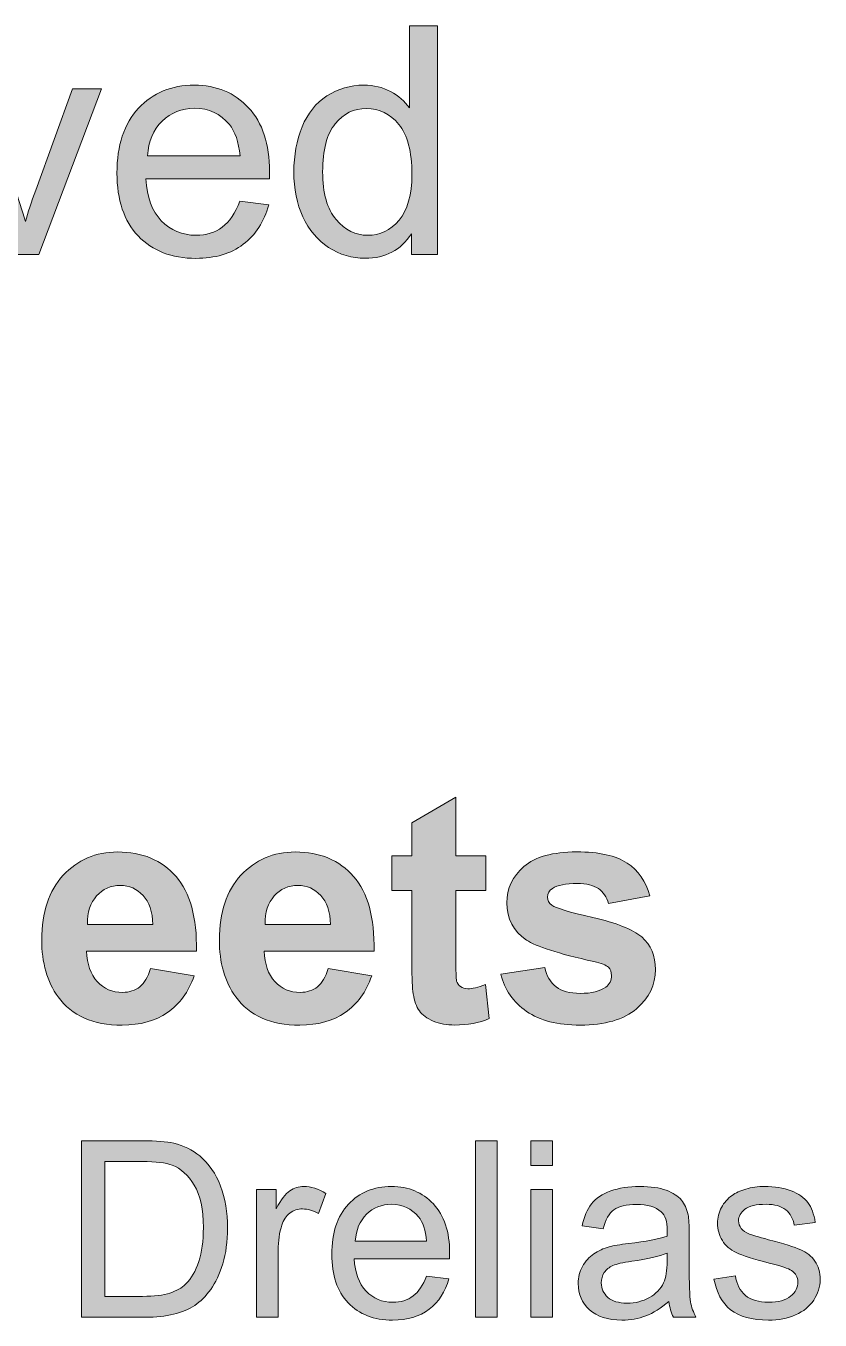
# Model space of a CAD drawing. Header units: inches. Extents: x 1117 to 1992, y -2324 to -585.
# Drawn here: x 1584.81 to 1607.36, y -1353.93 to -1317.18 of the extents above; entities that cross this region are included whole.
import ezdxf

# ---------------------------------------------------------------- set-up
doc = ezdxf.new("R2010")
doc.units = ezdxf.units.IN
doc.header["$MEASUREMENT"] = 0
doc.layers.add('Layer 1', color=7, linetype='Continuous')

# ---------------------------------------------------------------- blocks, each defined once
blk = doc.blocks.new('block 207')
at = {"layer": 'Layer 1', "true_color": 0x010101}
h = blk.add_hatch(color=18, dxfattribs=at)
h.dxf.hatch_style = 2
edge = h.paths.add_edge_path()
edge.add_spline(control_points=[(1595.754, -1323.678), (1595.754, -1323.678), (1595.754, -1323.083), (1595.754, -1323.083), (1595.455, -1323.549), (1595.017, -1323.783), (1594.438, -1323.783), (1594.063, -1323.783), (1593.718, -1323.679), (1593.404, -1323.473), (1593.088, -1323.266), (1592.846, -1322.977), (1592.673, -1322.606), (1592.5, -1322.236), (1592.415, -1321.81), (1592.415, -1321.329), (1592.415, -1320.859), (1592.494, -1320.433), (1592.65, -1320.051), (1592.805, -1319.668), (1593.04, -1319.375), (1593.353, -1319.172), (1593.667, -1318.968), (1594.017, -1318.866), (1594.404, -1318.866), (1594.688, -1318.866), (1594.94, -1318.926), (1595.161, -1319.047), (1595.382, -1319.166), (1595.563, -1319.321), (1595.701, -1319.513), (1595.701, -1319.513), (1595.701, -1317.183), (1595.701, -1317.183), (1595.701, -1317.183), (1596.494, -1317.183), (1596.494, -1317.183), (1596.494, -1317.183), (1596.494, -1323.676), (1596.494, -1323.676), (1596.494, -1323.676), (1595.754, -1323.678), (1595.754, -1323.678), (1595.754, -1323.678), (1595.754, -1323.678), (1595.754, -1323.678)], knot_values=[0, 0, 0, 0, 1, 1, 1, 2, 2, 2, 3, 3, 3, 4, 4, 4, 5, 5, 5, 6, 6, 6, 7, 7, 7, 8, 8, 8, 9, 9, 9, 10, 10, 10, 11, 11, 11, 12, 12, 12, 13, 13, 13, 14, 14, 14, 15, 15, 15, 15], degree=3, periodic=1)
edge = h.paths.add_edge_path()
edge.add_spline(control_points=[(1593.233, -1321.33), (1593.233, -1321.933), (1593.361, -1322.383), (1593.614, -1322.681), (1593.869, -1322.979), (1594.168, -1323.129), (1594.514, -1323.129), (1594.862, -1323.129), (1595.158, -1322.987), (1595.402, -1322.701), (1595.645, -1322.416), (1595.767, -1321.981), (1595.767, -1321.397), (1595.767, -1320.754), (1595.643, -1320.282), (1595.395, -1319.979), (1595.147, -1319.678), (1594.841, -1319.528), (1594.478, -1319.528), (1594.124, -1319.528), (1593.827, -1319.672), (1593.59, -1319.961), (1593.352, -1320.25), (1593.233, -1320.707), (1593.233, -1321.33)], knot_values=[0, 0, 0, 0, 1, 1, 1, 2, 2, 2, 3, 3, 3, 4, 4, 4, 5, 5, 5, 6, 6, 6, 7, 7, 7, 8, 8, 8, 8], degree=3, periodic=1)
h = blk.add_hatch(color=18, dxfattribs=at)
h.dxf.hatch_style = 2
edge = h.paths.add_edge_path()
edge.add_spline(control_points=[(1584.428, -1323.678), (1584.428, -1323.678), (1582.64, -1318.974), (1582.64, -1318.974), (1582.64, -1318.974), (1583.482, -1318.974), (1583.482, -1318.974), (1583.482, -1318.974), (1584.49, -1321.79), (1584.49, -1321.79), (1584.601, -1322.094), (1584.701, -1322.41), (1584.791, -1322.738), (1584.862, -1322.49), (1584.96, -1322.192), (1585.088, -1321.843), (1585.088, -1321.843), (1586.134, -1318.973), (1586.134, -1318.973), (1586.134, -1318.973), (1586.953, -1318.973), (1586.953, -1318.973), (1586.953, -1318.973), (1585.172, -1323.677), (1585.172, -1323.677), (1585.172, -1323.677), (1584.428, -1323.678), (1584.428, -1323.678), (1584.428, -1323.678), (1584.428, -1323.678), (1584.428, -1323.678)], knot_values=[0, 0, 0, 0, 1, 1, 1, 2, 2, 2, 3, 3, 3, 4, 4, 4, 5, 5, 5, 6, 6, 6, 7, 7, 7, 8, 8, 8, 9, 9, 9, 10, 10, 10, 10], degree=3, periodic=1)
h = blk.add_hatch(color=18, dxfattribs=at)
h.dxf.hatch_style = 2
edge = h.paths.add_edge_path()
edge.add_spline(control_points=[(1590.878, -1322.163), (1590.878, -1322.163), (1591.702, -1322.265), (1591.702, -1322.265), (1591.571, -1322.745), (1591.33, -1323.119), (1590.98, -1323.385), (1590.628, -1323.651), (1590.178, -1323.784), (1589.633, -1323.784), (1588.946, -1323.784), (1588.4, -1323.571), (1587.997, -1323.148), (1587.592, -1322.724), (1587.392, -1322.129), (1587.392, -1321.364), (1587.392, -1320.573), (1587.595, -1319.96), (1588.002, -1319.522), (1588.41, -1319.085), (1588.938, -1318.866), (1589.588, -1318.866), (1590.217, -1318.866), (1590.73, -1319.08), (1591.129, -1319.508), (1591.527, -1319.936), (1591.726, -1320.539), (1591.726, -1321.316), (1591.726, -1321.363), (1591.724, -1321.434), (1591.721, -1321.528), (1591.721, -1321.528), (1588.213, -1321.528), (1588.213, -1321.528), (1588.243, -1322.046), (1588.389, -1322.442), (1588.652, -1322.715), (1588.915, -1322.99), (1589.243, -1323.127), (1589.635, -1323.127), (1589.927, -1323.127), (1590.177, -1323.051), (1590.384, -1322.898), (1590.592, -1322.744), (1590.756, -1322.499), (1590.878, -1322.163)], knot_values=[0, 0, 0, 0, 1, 1, 1, 2, 2, 2, 3, 3, 3, 4, 4, 4, 5, 5, 5, 6, 6, 6, 7, 7, 7, 8, 8, 8, 9, 9, 9, 10, 10, 10, 11, 11, 11, 12, 12, 12, 13, 13, 13, 14, 14, 14, 15, 15, 15, 15], degree=3, periodic=1)
edge = h.paths.add_edge_path()
edge.add_spline(control_points=[(1588.26, -1320.874), (1588.26, -1320.874), (1590.887, -1320.874), (1590.887, -1320.874), (1590.85, -1320.478), (1590.749, -1320.181), (1590.585, -1319.984), (1590.331, -1319.677), (1590.003, -1319.523), (1589.598, -1319.523), (1589.232, -1319.523), (1588.924, -1319.646), (1588.674, -1319.891), (1588.425, -1320.136), (1588.286, -1320.463), (1588.26, -1320.874)], knot_values=[0, 0, 0, 0, 1, 1, 1, 2, 2, 2, 3, 3, 3, 4, 4, 4, 5, 5, 5, 5], degree=3, periodic=1)
h = blk.add_hatch(color=18, dxfattribs=at)
h.dxf.hatch_style = 2
edge = h.paths.add_edge_path()
edge.add_spline(control_points=[(1597.864, -1340.744), (1597.864, -1340.744), (1597.864, -1341.736), (1597.864, -1341.736), (1597.864, -1341.736), (1597.014, -1341.736), (1597.014, -1341.736), (1597.014, -1341.736), (1597.014, -1343.632), (1597.014, -1343.632), (1597.014, -1344.016), (1597.022, -1344.24), (1597.038, -1344.303), (1597.054, -1344.366), (1597.09, -1344.419), (1597.148, -1344.459), (1597.206, -1344.5), (1597.275, -1344.522), (1597.358, -1344.522), (1597.474, -1344.522), (1597.641, -1344.482), (1597.859, -1344.403), (1597.859, -1344.403), (1597.966, -1345.366), (1597.966, -1345.366), (1597.677, -1345.492), (1597.349, -1345.552), (1596.983, -1345.552), (1596.758, -1345.552), (1596.556, -1345.516), (1596.376, -1345.439), (1596.195, -1345.364), (1596.063, -1345.268), (1595.98, -1345.148), (1595.896, -1345.028), (1595.837, -1344.866), (1595.805, -1344.663), (1595.778, -1344.518), (1595.765, -1344.227), (1595.765, -1343.787), (1595.765, -1343.787), (1595.765, -1341.736), (1595.765, -1341.736), (1595.765, -1341.736), (1595.194, -1341.736), (1595.194, -1341.736), (1595.194, -1341.736), (1595.194, -1340.744), (1595.194, -1340.744), (1595.194, -1340.744), (1595.765, -1340.744), (1595.765, -1340.744), (1595.765, -1340.744), (1595.765, -1339.81), (1595.765, -1339.81), (1595.765, -1339.81), (1597.014, -1339.083), (1597.014, -1339.083), (1597.014, -1339.083), (1597.014, -1340.744), (1597.014, -1340.744), (1597.014, -1340.744), (1597.864, -1340.744), (1597.864, -1340.744), (1597.864, -1340.744), (1597.864, -1340.744), (1597.864, -1340.744)], knot_values=[0, 0, 0, 0, 1, 1, 1, 2, 2, 2, 3, 3, 3, 4, 4, 4, 5, 5, 5, 6, 6, 6, 7, 7, 7, 8, 8, 8, 9, 9, 9, 10, 10, 10, 11, 11, 11, 12, 12, 12, 13, 13, 13, 14, 14, 14, 15, 15, 15, 16, 16, 16, 17, 17, 17, 18, 18, 18, 19, 19, 19, 20, 20, 20, 21, 21, 21, 22, 22, 22, 22], degree=3, periodic=1)
h = blk.add_hatch(color=18, dxfattribs=at)
h.dxf.hatch_style = 2
edge = h.paths.add_edge_path()
edge.add_spline(control_points=[(1588.342, -1343.95), (1588.342, -1343.95), (1589.583, -1344.159), (1589.583, -1344.159), (1589.423, -1344.613), (1589.172, -1344.96), (1588.827, -1345.197), (1588.482, -1345.435), (1588.053, -1345.554), (1587.536, -1345.554), (1586.719, -1345.554), (1586.112, -1345.287), (1585.72, -1344.753), (1585.41, -1344.324), (1585.256, -1343.784), (1585.256, -1343.131), (1585.256, -1342.352), (1585.459, -1341.742), (1585.866, -1341.301), (1586.274, -1340.859), (1586.788, -1340.638), (1587.412, -1340.638), (1588.111, -1340.638), (1588.664, -1340.869), (1589.069, -1341.332), (1589.473, -1341.794), (1589.666, -1342.5), (1589.65, -1343.455), (1589.65, -1343.455), (1586.531, -1343.455), (1586.531, -1343.455), (1586.54, -1343.825), (1586.641, -1344.112), (1586.832, -1344.317), (1587.025, -1344.522), (1587.264, -1344.625), (1587.55, -1344.625), (1587.745, -1344.625), (1587.909, -1344.572), (1588.042, -1344.466), (1588.174, -1344.358), (1588.274, -1344.187), (1588.342, -1343.95)], knot_values=[0, 0, 0, 0, 1, 1, 1, 2, 2, 2, 3, 3, 3, 4, 4, 4, 5, 5, 5, 6, 6, 6, 7, 7, 7, 8, 8, 8, 9, 9, 9, 10, 10, 10, 11, 11, 11, 12, 12, 12, 13, 13, 13, 14, 14, 14, 14], degree=3, periodic=1)
edge = h.paths.add_edge_path()
edge.add_spline(control_points=[(1588.412, -1342.693), (1588.405, -1342.333), (1588.311, -1342.058), (1588.133, -1341.871), (1587.956, -1341.685), (1587.741, -1341.59), (1587.487, -1341.59), (1587.215, -1341.59), (1586.991, -1341.689), (1586.814, -1341.887), (1586.637, -1342.085), (1586.549, -1342.353), (1586.553, -1342.693), (1586.553, -1342.693), (1588.412, -1342.693), (1588.412, -1342.693), (1588.412, -1342.693), (1588.412, -1342.693), (1588.412, -1342.693)], knot_values=[0, 0, 0, 0, 1, 1, 1, 2, 2, 2, 3, 3, 3, 4, 4, 4, 5, 5, 5, 6, 6, 6, 6], degree=3, periodic=1)
h = blk.add_hatch(color=18, dxfattribs=at)
h.dxf.hatch_style = 2
edge = h.paths.add_edge_path()
edge.add_spline(control_points=[(1593.386, -1343.95), (1593.386, -1343.95), (1594.627, -1344.159), (1594.627, -1344.159), (1594.468, -1344.613), (1594.216, -1344.96), (1593.871, -1345.197), (1593.527, -1345.435), (1593.098, -1345.554), (1592.581, -1345.554), (1591.763, -1345.554), (1591.158, -1345.287), (1590.765, -1344.753), (1590.455, -1344.324), (1590.3, -1343.784), (1590.3, -1343.131), (1590.3, -1342.352), (1590.504, -1341.742), (1590.911, -1341.301), (1591.319, -1340.859), (1591.834, -1340.638), (1592.457, -1340.638), (1593.157, -1340.638), (1593.709, -1340.869), (1594.113, -1341.332), (1594.518, -1341.794), (1594.711, -1342.5), (1594.694, -1343.455), (1594.694, -1343.455), (1591.576, -1343.455), (1591.576, -1343.455), (1591.585, -1343.825), (1591.686, -1344.112), (1591.877, -1344.317), (1592.07, -1344.522), (1592.309, -1344.625), (1592.594, -1344.625), (1592.79, -1344.625), (1592.954, -1344.572), (1593.087, -1344.466), (1593.219, -1344.359), (1593.319, -1344.187), (1593.386, -1343.95)], knot_values=[0, 0, 0, 0, 1, 1, 1, 2, 2, 2, 3, 3, 3, 4, 4, 4, 5, 5, 5, 6, 6, 6, 7, 7, 7, 8, 8, 8, 9, 9, 9, 10, 10, 10, 11, 11, 11, 12, 12, 12, 13, 13, 13, 14, 14, 14, 14], degree=3, periodic=1)
edge = h.paths.add_edge_path()
edge.add_spline(control_points=[(1593.457, -1342.693), (1593.449, -1342.333), (1593.355, -1342.058), (1593.178, -1341.871), (1593.001, -1341.685), (1592.785, -1341.59), (1592.532, -1341.59), (1592.26, -1341.59), (1592.036, -1341.689), (1591.858, -1341.887), (1591.681, -1342.085), (1591.594, -1342.353), (1591.598, -1342.693), (1591.598, -1342.693), (1593.457, -1342.693), (1593.457, -1342.693), (1593.457, -1342.693), (1593.457, -1342.693), (1593.457, -1342.693)], knot_values=[0, 0, 0, 0, 1, 1, 1, 2, 2, 2, 3, 3, 3, 4, 4, 4, 5, 5, 5, 6, 6, 6, 6], degree=3, periodic=1)
h = blk.add_hatch(color=18, dxfattribs=at)
h.dxf.hatch_style = 2
edge = h.paths.add_edge_path()
edge.add_spline(control_points=[(1598.289, -1344.105), (1598.289, -1344.105), (1599.539, -1343.915), (1599.539, -1343.915), (1599.592, -1344.158), (1599.699, -1344.341), (1599.862, -1344.466), (1600.024, -1344.591), (1600.251, -1344.654), (1600.544, -1344.654), (1600.866, -1344.654), (1601.109, -1344.596), (1601.271, -1344.477), (1601.382, -1344.395), (1601.435, -1344.283), (1601.435, -1344.145), (1601.435, -1344.051), (1601.406, -1343.973), (1601.347, -1343.911), (1601.285, -1343.852), (1601.147, -1343.797), (1600.93, -1343.747), (1599.925, -1343.525), (1599.29, -1343.323), (1599.022, -1343.14), (1598.648, -1342.885), (1598.464, -1342.532), (1598.464, -1342.081), (1598.464, -1341.674), (1598.624, -1341.331), (1598.946, -1341.054), (1599.267, -1340.776), (1599.766, -1340.636), (1600.442, -1340.636), (1601.085, -1340.636), (1601.565, -1340.742), (1601.877, -1340.952), (1602.19, -1341.162), (1602.406, -1341.472), (1602.523, -1341.882), (1602.523, -1341.882), (1601.35, -1342.099), (1601.35, -1342.099), (1601.3, -1341.915), (1601.205, -1341.776), (1601.064, -1341.679), (1600.924, -1341.582), (1600.723, -1341.532), (1600.464, -1341.532), (1600.135, -1341.532), (1599.901, -1341.578), (1599.76, -1341.671), (1599.665, -1341.736), (1599.618, -1341.82), (1599.618, -1341.923), (1599.618, -1342.012), (1599.659, -1342.087), (1599.743, -1342.149), (1599.854, -1342.232), (1600.243, -1342.348), (1600.906, -1342.499), (1601.569, -1342.65), (1602.031, -1342.834), (1602.295, -1343.052), (1602.554, -1343.274), (1602.685, -1343.583), (1602.685, -1343.978), (1602.685, -1344.409), (1602.504, -1344.779), (1602.144, -1345.088), (1601.785, -1345.399), (1601.251, -1345.554), (1600.546, -1345.554), (1599.906, -1345.554), (1599.398, -1345.424), (1599.025, -1345.164), (1598.649, -1344.904), (1598.405, -1344.552), (1598.289, -1344.105)], knot_values=[0, 0, 0, 0, 1, 1, 1, 2, 2, 2, 3, 3, 3, 4, 4, 4, 5, 5, 5, 6, 6, 6, 7, 7, 7, 8, 8, 8, 9, 9, 9, 10, 10, 10, 11, 11, 11, 12, 12, 12, 13, 13, 13, 14, 14, 14, 15, 15, 15, 16, 16, 16, 17, 17, 17, 18, 18, 18, 19, 19, 19, 20, 20, 20, 21, 21, 21, 22, 22, 22, 23, 23, 23, 24, 24, 24, 25, 25, 25, 26, 26, 26, 26], degree=3, periodic=1)
h = blk.add_hatch(color=18, dxfattribs=at)
h.dxf.hatch_style = 2
edge = h.paths.add_edge_path()
edge.add_spline(control_points=[(1586.387, -1353.847), (1586.387, -1353.847), (1586.387, -1348.837), (1586.387, -1348.837), (1586.387, -1348.837), (1588.114, -1348.837), (1588.114, -1348.837), (1588.503, -1348.837), (1588.8, -1348.861), (1589.006, -1348.908), (1589.292, -1348.975), (1589.538, -1349.094), (1589.741, -1349.269), (1590.005, -1349.492), (1590.203, -1349.776), (1590.334, -1350.125), (1590.465, -1350.471), (1590.531, -1350.868), (1590.531, -1351.316), (1590.531, -1351.697), (1590.487, -1352.034), (1590.398, -1352.328), (1590.309, -1352.622), (1590.195, -1352.865), (1590.056, -1353.057), (1589.916, -1353.249), (1589.764, -1353.401), (1589.599, -1353.511), (1589.434, -1353.622), (1589.235, -1353.705), (1589.001, -1353.762), (1588.768, -1353.819), (1588.5, -1353.847), (1588.197, -1353.847), (1588.197, -1353.847), (1586.387, -1353.847), (1586.387, -1353.847), (1586.387, -1353.847), (1586.387, -1353.847), (1586.387, -1353.847)], knot_values=[0, 0, 0, 0, 1, 1, 1, 2, 2, 2, 3, 3, 3, 4, 4, 4, 5, 5, 5, 6, 6, 6, 7, 7, 7, 8, 8, 8, 9, 9, 9, 10, 10, 10, 11, 11, 11, 12, 12, 12, 13, 13, 13, 13], degree=3, periodic=1)
edge = h.paths.add_edge_path()
edge.add_spline(control_points=[(1587.051, -1353.256), (1587.051, -1353.256), (1588.12, -1353.256), (1588.12, -1353.256), (1588.451, -1353.256), (1588.71, -1353.225), (1588.897, -1353.164), (1589.085, -1353.101), (1589.235, -1353.016), (1589.347, -1352.904), (1589.503, -1352.747), (1589.626, -1352.535), (1589.714, -1352.27), (1589.802, -1352.005), (1589.845, -1351.683), (1589.845, -1351.304), (1589.845, -1350.782), (1589.759, -1350.378), (1589.588, -1350.096), (1589.416, -1349.815), (1589.207, -1349.626), (1588.961, -1349.531), (1588.784, -1349.463), (1588.498, -1349.428), (1588.103, -1349.428), (1588.103, -1349.428), (1587.051, -1349.428), (1587.051, -1349.428), (1587.051, -1349.428), (1587.051, -1353.256), (1587.051, -1353.256), (1587.051, -1353.256), (1587.051, -1353.256), (1587.051, -1353.256)], knot_values=[0, 0, 0, 0, 1, 1, 1, 2, 2, 2, 3, 3, 3, 4, 4, 4, 5, 5, 5, 6, 6, 6, 7, 7, 7, 8, 8, 8, 9, 9, 9, 10, 10, 10, 11, 11, 11, 11], degree=3, periodic=1)
h = blk.add_hatch(color=18, dxfattribs=at)
h.dxf.hatch_style = 2
h.paths.add_polyline_path([(1597.574, -1353.847), (1597.574, -1348.837), (1598.189, -1348.837), (1598.189, -1353.847)])
h = blk.add_hatch(color=18, dxfattribs=at)
h.dxf.hatch_style = 2
h.paths.add_polyline_path([(1599.146, -1349.544), (1599.146, -1348.836), (1599.762, -1348.836), (1599.762, -1349.544)])
h.paths.add_polyline_path([(1599.146, -1353.847), (1599.146, -1350.217), (1599.762, -1350.217), (1599.762, -1353.847)])
h = blk.add_hatch(color=18, dxfattribs=at)
h.dxf.hatch_style = 2
edge = h.paths.add_edge_path()
edge.add_spline(control_points=[(1591.357, -1353.847), (1591.357, -1353.847), (1591.357, -1350.217), (1591.357, -1350.217), (1591.357, -1350.217), (1591.91, -1350.217), (1591.91, -1350.217), (1591.91, -1350.217), (1591.91, -1350.769), (1591.91, -1350.769), (1592.052, -1350.511), (1592.182, -1350.342), (1592.302, -1350.26), (1592.421, -1350.178), (1592.553, -1350.137), (1592.695, -1350.137), (1592.903, -1350.137), (1593.114, -1350.203), (1593.328, -1350.335), (1593.328, -1350.335), (1593.116, -1350.905), (1593.116, -1350.905), (1592.965, -1350.817), (1592.814, -1350.773), (1592.665, -1350.773), (1592.53, -1350.773), (1592.409, -1350.813), (1592.303, -1350.894), (1592.195, -1350.975), (1592.119, -1351.087), (1592.075, -1351.23), (1592.007, -1351.449), (1591.972, -1351.688), (1591.972, -1351.948), (1591.972, -1351.948), (1591.972, -1353.848), (1591.972, -1353.848), (1591.972, -1353.848), (1591.357, -1353.847), (1591.357, -1353.847), (1591.357, -1353.847), (1591.357, -1353.847), (1591.357, -1353.847)], knot_values=[0, 0, 0, 0, 1, 1, 1, 2, 2, 2, 3, 3, 3, 4, 4, 4, 5, 5, 5, 6, 6, 6, 7, 7, 7, 8, 8, 8, 9, 9, 9, 10, 10, 10, 11, 11, 11, 12, 12, 12, 13, 13, 13, 14, 14, 14, 14], degree=3, periodic=1)
h = blk.add_hatch(color=18, dxfattribs=at)
h.dxf.hatch_style = 2
edge = h.paths.add_edge_path()
edge.add_spline(control_points=[(1596.18, -1352.679), (1596.18, -1352.679), (1596.816, -1352.758), (1596.816, -1352.758), (1596.716, -1353.129), (1596.53, -1353.417), (1596.259, -1353.622), (1595.987, -1353.827), (1595.641, -1353.93), (1595.22, -1353.93), (1594.689, -1353.93), (1594.27, -1353.766), (1593.957, -1353.438), (1593.647, -1353.111), (1593.492, -1352.652), (1593.492, -1352.064), (1593.492, -1351.453), (1593.648, -1350.979), (1593.964, -1350.642), (1594.278, -1350.305), (1594.686, -1350.136), (1595.187, -1350.136), (1595.672, -1350.136), (1596.069, -1350.301), (1596.377, -1350.63), (1596.685, -1350.961), (1596.839, -1351.426), (1596.839, -1352.024), (1596.839, -1352.061), (1596.838, -1352.116), (1596.835, -1352.189), (1596.835, -1352.189), (1594.128, -1352.189), (1594.128, -1352.189), (1594.15, -1352.588), (1594.264, -1352.893), (1594.466, -1353.106), (1594.669, -1353.318), (1594.922, -1353.422), (1595.225, -1353.422), (1595.451, -1353.422), (1595.643, -1353.363), (1595.803, -1353.245), (1595.96, -1353.127), (1596.086, -1352.938), (1596.18, -1352.679)], knot_values=[0, 0, 0, 0, 1, 1, 1, 2, 2, 2, 3, 3, 3, 4, 4, 4, 5, 5, 5, 6, 6, 6, 7, 7, 7, 8, 8, 8, 9, 9, 9, 10, 10, 10, 11, 11, 11, 12, 12, 12, 13, 13, 13, 14, 14, 14, 15, 15, 15, 15], degree=3, periodic=1)
edge = h.paths.add_edge_path()
edge.add_spline(control_points=[(1594.159, -1351.684), (1594.159, -1351.684), (1596.186, -1351.684), (1596.186, -1351.684), (1596.159, -1351.378), (1596.082, -1351.15), (1595.954, -1350.997), (1595.758, -1350.76), (1595.506, -1350.641), (1595.192, -1350.641), (1594.909, -1350.641), (1594.672, -1350.736), (1594.479, -1350.925), (1594.287, -1351.114), (1594.18, -1351.367), (1594.159, -1351.684)], knot_values=[0, 0, 0, 0, 1, 1, 1, 2, 2, 2, 3, 3, 3, 4, 4, 4, 5, 5, 5, 5], degree=3, periodic=1)
h = blk.add_hatch(color=18, dxfattribs=at)
h.dxf.hatch_style = 2
edge = h.paths.add_edge_path()
edge.add_spline(control_points=[(1603.067, -1353.4), (1602.839, -1353.594), (1602.62, -1353.73), (1602.409, -1353.81), (1602.198, -1353.89), (1601.974, -1353.93), (1601.73, -1353.93), (1601.331, -1353.93), (1601.025, -1353.832), (1600.812, -1353.637), (1600.598, -1353.443), (1600.49, -1353.194), (1600.49, -1352.891), (1600.49, -1352.713), (1600.53, -1352.551), (1600.612, -1352.404), (1600.693, -1352.257), (1600.799, -1352.139), (1600.93, -1352.05), (1601.06, -1351.961), (1601.207, -1351.894), (1601.372, -1351.848), (1601.493, -1351.816), (1601.674, -1351.785), (1601.919, -1351.756), (1602.416, -1351.697), (1602.782, -1351.626), (1603.016, -1351.543), (1603.019, -1351.46), (1603.019, -1351.405), (1603.019, -1351.383), (1603.019, -1351.132), (1602.962, -1350.955), (1602.845, -1350.853), (1602.689, -1350.713), (1602.455, -1350.644), (1602.145, -1350.644), (1601.856, -1350.644), (1601.642, -1350.695), (1601.505, -1350.797), (1601.367, -1350.898), (1601.265, -1351.078), (1601.2, -1351.334), (1601.2, -1351.334), (1600.598, -1351.253), (1600.598, -1351.253), (1600.653, -1350.996), (1600.742, -1350.788), (1600.868, -1350.628), (1600.993, -1350.47), (1601.174, -1350.348), (1601.412, -1350.263), (1601.65, -1350.179), (1601.923, -1350.136), (1602.236, -1350.136), (1602.546, -1350.136), (1602.798, -1350.172), (1602.992, -1350.245), (1603.186, -1350.318), (1603.327, -1350.41), (1603.419, -1350.52), (1603.511, -1350.631), (1603.573, -1350.77), (1603.611, -1350.94), (1603.632, -1351.044), (1603.641, -1351.233), (1603.641, -1351.506), (1603.641, -1351.506), (1603.641, -1352.327), (1603.641, -1352.327), (1603.641, -1352.899), (1603.654, -1353.26), (1603.68, -1353.411), (1603.706, -1353.564), (1603.759, -1353.709), (1603.835, -1353.846), (1603.835, -1353.846), (1603.193, -1353.846), (1603.193, -1353.846), (1603.126, -1353.72), (1603.085, -1353.571), (1603.067, -1353.4)], knot_values=[0, 0, 0, 0, 1, 1, 1, 2, 2, 2, 3, 3, 3, 4, 4, 4, 5, 5, 5, 6, 6, 6, 7, 7, 7, 8, 8, 8, 9, 9, 9, 10, 10, 10, 11, 11, 11, 12, 12, 12, 13, 13, 13, 14, 14, 14, 15, 15, 15, 16, 16, 16, 17, 17, 17, 18, 18, 18, 19, 19, 19, 20, 20, 20, 21, 21, 21, 22, 22, 22, 23, 23, 23, 24, 24, 24, 25, 25, 25, 26, 26, 26, 27, 27, 27, 27], degree=3, periodic=1)
edge = h.paths.add_edge_path()
edge.add_spline(control_points=[(1603.017, -1352.025), (1602.792, -1352.117), (1602.458, -1352.195), (1602.011, -1352.258), (1601.757, -1352.295), (1601.578, -1352.336), (1601.474, -1352.381), (1601.37, -1352.427), (1601.289, -1352.493), (1601.231, -1352.581), (1601.174, -1352.669), (1601.146, -1352.766), (1601.146, -1352.873), (1601.146, -1353.037), (1601.209, -1353.174), (1601.332, -1353.284), (1601.457, -1353.393), (1601.637, -1353.448), (1601.878, -1353.448), (1602.115, -1353.448), (1602.326, -1353.396), (1602.51, -1353.292), (1602.694, -1353.189), (1602.829, -1353.048), (1602.916, -1352.867), (1602.982, -1352.728), (1603.015, -1352.522), (1603.015, -1352.253), (1603.015, -1352.253), (1603.017, -1352.025), (1603.017, -1352.025), (1603.017, -1352.025), (1603.017, -1352.025), (1603.017, -1352.025)], knot_values=[0, 0, 0, 0, 1, 1, 1, 2, 2, 2, 3, 3, 3, 4, 4, 4, 5, 5, 5, 6, 6, 6, 7, 7, 7, 8, 8, 8, 9, 9, 9, 10, 10, 10, 11, 11, 11, 11], degree=3, periodic=1)
h = blk.add_hatch(color=18, dxfattribs=at)
h.dxf.hatch_style = 2
edge = h.paths.add_edge_path()
edge.add_spline(control_points=[(1604.345, -1352.764), (1604.345, -1352.764), (1604.954, -1352.668), (1604.954, -1352.668), (1604.989, -1352.912), (1605.083, -1353.099), (1605.24, -1353.229), (1605.398, -1353.359), (1605.615, -1353.424), (1605.894, -1353.424), (1606.178, -1353.424), (1606.387, -1353.367), (1606.522, -1353.252), (1606.66, -1353.138), (1606.728, -1353.003), (1606.728, -1352.847), (1606.728, -1352.708), (1606.667, -1352.599), (1606.547, -1352.519), (1606.462, -1352.464), (1606.252, -1352.394), (1605.917, -1352.31), (1605.466, -1352.197), (1605.154, -1352.097), (1604.98, -1352.014), (1604.805, -1351.932), (1604.673, -1351.815), (1604.583, -1351.669), (1604.493, -1351.521), (1604.448, -1351.359), (1604.448, -1351.181), (1604.448, -1351.02), (1604.485, -1350.87), (1604.559, -1350.732), (1604.633, -1350.594), (1604.734, -1350.48), (1604.86, -1350.388), (1604.956, -1350.318), (1605.087, -1350.258), (1605.251, -1350.209), (1605.417, -1350.159), (1605.594, -1350.136), (1605.783, -1350.136), (1606.068, -1350.136), (1606.318, -1350.175), (1606.533, -1350.258), (1606.747, -1350.34), (1606.908, -1350.452), (1607.011, -1350.592), (1607.114, -1350.731), (1607.183, -1350.92), (1607.223, -1351.154), (1607.223, -1351.154), (1606.622, -1351.235), (1606.622, -1351.235), (1606.594, -1351.049), (1606.516, -1350.903), (1606.384, -1350.798), (1606.253, -1350.693), (1606.068, -1350.641), (1605.829, -1350.641), (1605.546, -1350.641), (1605.345, -1350.688), (1605.224, -1350.781), (1605.103, -1350.876), (1605.042, -1350.984), (1605.042, -1351.11), (1605.042, -1351.19), (1605.067, -1351.262), (1605.118, -1351.324), (1605.168, -1351.391), (1605.246, -1351.447), (1605.354, -1351.49), (1605.415, -1351.512), (1605.596, -1351.565), (1605.897, -1351.646), (1606.332, -1351.762), (1606.636, -1351.858), (1606.808, -1351.932), (1606.98, -1352.006), (1607.115, -1352.114), (1607.213, -1352.255), (1607.31, -1352.396), (1607.36, -1352.572), (1607.36, -1352.781), (1607.36, -1352.986), (1607.3, -1353.18), (1607.179, -1353.361), (1607.06, -1353.542), (1606.887, -1353.683), (1606.662, -1353.781), (1606.434, -1353.88), (1606.181, -1353.93), (1605.896, -1353.93), (1605.423, -1353.93), (1605.064, -1353.832), (1604.816, -1353.636), (1604.572, -1353.439), (1604.414, -1353.15), (1604.345, -1352.764)], knot_values=[0, 0, 0, 0, 1, 1, 1, 2, 2, 2, 3, 3, 3, 4, 4, 4, 5, 5, 5, 6, 6, 6, 7, 7, 7, 8, 8, 8, 9, 9, 9, 10, 10, 10, 11, 11, 11, 12, 12, 12, 13, 13, 13, 14, 14, 14, 15, 15, 15, 16, 16, 16, 17, 17, 17, 18, 18, 18, 19, 19, 19, 20, 20, 20, 21, 21, 21, 22, 22, 22, 23, 23, 23, 24, 24, 24, 25, 25, 25, 26, 26, 26, 27, 27, 27, 28, 28, 28, 29, 29, 29, 30, 30, 30, 31, 31, 31, 32, 32, 32, 33, 33, 33, 33], degree=3, periodic=1)
at = {"layer": 'Layer 1', "lineweight": 0}
for points in [[(1597.574, -1353.847), (1597.574, -1348.837), (1598.189, -1348.837), (1598.189, -1353.847), (1597.574, -1353.847)], [(1599.146, -1349.544), (1599.146, -1348.836), (1599.762, -1348.836), (1599.762, -1349.544), (1599.146, -1349.544)], [(1599.146, -1353.847), (1599.146, -1350.217), (1599.762, -1350.217), (1599.762, -1353.847), (1599.146, -1353.847)]]:
    blk.add_lwpolyline(points, dxfattribs=at)
for points, knots in [([(1595.754, -1323.678), (1595.754, -1323.678), (1595.754, -1323.083), (1595.754, -1323.083), (1595.455, -1323.549), (1595.017, -1323.783), (1594.438, -1323.783), (1594.063, -1323.783), (1593.718, -1323.679), (1593.404, -1323.473), (1593.088, -1323.266), (1592.846, -1322.977), (1592.673, -1322.606), (1592.5, -1322.236), (1592.415, -1321.81), (1592.415, -1321.329), (1592.415, -1320.859), (1592.494, -1320.433), (1592.65, -1320.051), (1592.805, -1319.668), (1593.04, -1319.375), (1593.353, -1319.172), (1593.667, -1318.968), (1594.017, -1318.866), (1594.404, -1318.866), (1594.688, -1318.866), (1594.94, -1318.926), (1595.161, -1319.047), (1595.382, -1319.166), (1595.563, -1319.321), (1595.701, -1319.513), (1595.701, -1319.513), (1595.701, -1317.183), (1595.701, -1317.183), (1595.701, -1317.183), (1596.494, -1317.183), (1596.494, -1317.183), (1596.494, -1317.183), (1596.494, -1323.676), (1596.494, -1323.676), (1596.494, -1323.676), (1595.754, -1323.678), (1595.754, -1323.678), (1595.754, -1323.678), (1595.754, -1323.678), (1595.754, -1323.678)], [0, 0, 0, 0, 1, 1, 1, 2, 2, 2, 3, 3, 3, 4, 4, 4, 5, 5, 5, 6, 6, 6, 7, 7, 7, 8, 8, 8, 9, 9, 9, 10, 10, 10, 11, 11, 11, 12, 12, 12, 13, 13, 13, 14, 14, 14, 15, 15, 15, 15]), ([(1584.428, -1323.678), (1584.428, -1323.678), (1582.64, -1318.974), (1582.64, -1318.974), (1582.64, -1318.974), (1583.482, -1318.974), (1583.482, -1318.974), (1583.482, -1318.974), (1584.49, -1321.79), (1584.49, -1321.79), (1584.601, -1322.094), (1584.701, -1322.41), (1584.791, -1322.738), (1584.862, -1322.49), (1584.96, -1322.192), (1585.088, -1321.843), (1585.088, -1321.843), (1586.134, -1318.973), (1586.134, -1318.973), (1586.134, -1318.973), (1586.953, -1318.973), (1586.953, -1318.973), (1586.953, -1318.973), (1585.172, -1323.677), (1585.172, -1323.677), (1585.172, -1323.677), (1584.428, -1323.678), (1584.428, -1323.678), (1584.428, -1323.678), (1584.428, -1323.678), (1584.428, -1323.678)], [0, 0, 0, 0, 1, 1, 1, 2, 2, 2, 3, 3, 3, 4, 4, 4, 5, 5, 5, 6, 6, 6, 7, 7, 7, 8, 8, 8, 9, 9, 9, 10, 10, 10, 10]), ([(1590.878, -1322.163), (1590.878, -1322.163), (1591.702, -1322.265), (1591.702, -1322.265), (1591.571, -1322.745), (1591.33, -1323.119), (1590.98, -1323.385), (1590.628, -1323.651), (1590.178, -1323.784), (1589.633, -1323.784), (1588.946, -1323.784), (1588.4, -1323.571), (1587.997, -1323.148), (1587.592, -1322.724), (1587.392, -1322.129), (1587.392, -1321.364), (1587.392, -1320.573), (1587.595, -1319.96), (1588.002, -1319.522), (1588.41, -1319.085), (1588.938, -1318.866), (1589.588, -1318.866), (1590.217, -1318.866), (1590.73, -1319.08), (1591.129, -1319.508), (1591.527, -1319.936), (1591.726, -1320.539), (1591.726, -1321.316), (1591.726, -1321.363), (1591.724, -1321.434), (1591.721, -1321.528), (1591.721, -1321.528), (1588.213, -1321.528), (1588.213, -1321.528), (1588.243, -1322.046), (1588.389, -1322.442), (1588.652, -1322.715), (1588.915, -1322.99), (1589.243, -1323.127), (1589.635, -1323.127), (1589.927, -1323.127), (1590.177, -1323.051), (1590.384, -1322.898), (1590.592, -1322.744), (1590.756, -1322.499), (1590.878, -1322.163)], [0, 0, 0, 0, 1, 1, 1, 2, 2, 2, 3, 3, 3, 4, 4, 4, 5, 5, 5, 6, 6, 6, 7, 7, 7, 8, 8, 8, 9, 9, 9, 10, 10, 10, 11, 11, 11, 12, 12, 12, 13, 13, 13, 14, 14, 14, 15, 15, 15, 15]), ([(1588.26, -1320.874), (1588.26, -1320.874), (1590.887, -1320.874), (1590.887, -1320.874), (1590.85, -1320.478), (1590.749, -1320.181), (1590.585, -1319.984), (1590.331, -1319.677), (1590.003, -1319.523), (1589.598, -1319.523), (1589.232, -1319.523), (1588.924, -1319.646), (1588.674, -1319.891), (1588.425, -1320.136), (1588.286, -1320.463), (1588.26, -1320.874)], [0, 0, 0, 0, 1, 1, 1, 2, 2, 2, 3, 3, 3, 4, 4, 4, 5, 5, 5, 5]), ([(1593.233, -1321.33), (1593.233, -1321.933), (1593.361, -1322.383), (1593.614, -1322.681), (1593.869, -1322.979), (1594.168, -1323.129), (1594.514, -1323.129), (1594.862, -1323.129), (1595.158, -1322.987), (1595.402, -1322.701), (1595.645, -1322.416), (1595.767, -1321.981), (1595.767, -1321.397), (1595.767, -1320.754), (1595.643, -1320.282), (1595.395, -1319.979), (1595.147, -1319.678), (1594.841, -1319.528), (1594.478, -1319.528), (1594.124, -1319.528), (1593.827, -1319.672), (1593.59, -1319.961), (1593.352, -1320.25), (1593.233, -1320.707), (1593.233, -1321.33)], [0, 0, 0, 0, 1, 1, 1, 2, 2, 2, 3, 3, 3, 4, 4, 4, 5, 5, 5, 6, 6, 6, 7, 7, 7, 8, 8, 8, 8]), ([(1597.864, -1340.744), (1597.864, -1340.744), (1597.864, -1341.736), (1597.864, -1341.736), (1597.864, -1341.736), (1597.014, -1341.736), (1597.014, -1341.736), (1597.014, -1341.736), (1597.014, -1343.632), (1597.014, -1343.632), (1597.014, -1344.016), (1597.022, -1344.24), (1597.038, -1344.303), (1597.054, -1344.366), (1597.09, -1344.419), (1597.148, -1344.459), (1597.206, -1344.5), (1597.275, -1344.522), (1597.358, -1344.522), (1597.474, -1344.522), (1597.641, -1344.482), (1597.859, -1344.403), (1597.859, -1344.403), (1597.966, -1345.366), (1597.966, -1345.366), (1597.677, -1345.492), (1597.349, -1345.552), (1596.983, -1345.552), (1596.758, -1345.552), (1596.556, -1345.516), (1596.376, -1345.439), (1596.195, -1345.364), (1596.063, -1345.268), (1595.98, -1345.148), (1595.896, -1345.028), (1595.837, -1344.866), (1595.805, -1344.663), (1595.778, -1344.518), (1595.765, -1344.227), (1595.765, -1343.787), (1595.765, -1343.787), (1595.765, -1341.736), (1595.765, -1341.736), (1595.765, -1341.736), (1595.194, -1341.736), (1595.194, -1341.736), (1595.194, -1341.736), (1595.194, -1340.744), (1595.194, -1340.744), (1595.194, -1340.744), (1595.765, -1340.744), (1595.765, -1340.744), (1595.765, -1340.744), (1595.765, -1339.81), (1595.765, -1339.81), (1595.765, -1339.81), (1597.014, -1339.083), (1597.014, -1339.083), (1597.014, -1339.083), (1597.014, -1340.744), (1597.014, -1340.744), (1597.014, -1340.744), (1597.864, -1340.744), (1597.864, -1340.744), (1597.864, -1340.744), (1597.864, -1340.744), (1597.864, -1340.744)], [0, 0, 0, 0, 1, 1, 1, 2, 2, 2, 3, 3, 3, 4, 4, 4, 5, 5, 5, 6, 6, 6, 7, 7, 7, 8, 8, 8, 9, 9, 9, 10, 10, 10, 11, 11, 11, 12, 12, 12, 13, 13, 13, 14, 14, 14, 15, 15, 15, 16, 16, 16, 17, 17, 17, 18, 18, 18, 19, 19, 19, 20, 20, 20, 21, 21, 21, 22, 22, 22, 22]), ([(1588.342, -1343.95), (1588.342, -1343.95), (1589.583, -1344.159), (1589.583, -1344.159), (1589.423, -1344.613), (1589.172, -1344.96), (1588.827, -1345.197), (1588.482, -1345.435), (1588.053, -1345.554), (1587.536, -1345.554), (1586.719, -1345.554), (1586.112, -1345.287), (1585.72, -1344.753), (1585.41, -1344.324), (1585.256, -1343.784), (1585.256, -1343.131), (1585.256, -1342.352), (1585.459, -1341.742), (1585.866, -1341.301), (1586.274, -1340.859), (1586.788, -1340.638), (1587.412, -1340.638), (1588.111, -1340.638), (1588.664, -1340.869), (1589.069, -1341.332), (1589.473, -1341.794), (1589.666, -1342.5), (1589.65, -1343.455), (1589.65, -1343.455), (1586.531, -1343.455), (1586.531, -1343.455), (1586.54, -1343.825), (1586.641, -1344.112), (1586.832, -1344.317), (1587.025, -1344.522), (1587.264, -1344.625), (1587.55, -1344.625), (1587.745, -1344.625), (1587.909, -1344.572), (1588.042, -1344.466), (1588.174, -1344.358), (1588.274, -1344.187), (1588.342, -1343.95)], [0, 0, 0, 0, 1, 1, 1, 2, 2, 2, 3, 3, 3, 4, 4, 4, 5, 5, 5, 6, 6, 6, 7, 7, 7, 8, 8, 8, 9, 9, 9, 10, 10, 10, 11, 11, 11, 12, 12, 12, 13, 13, 13, 14, 14, 14, 14]), ([(1593.386, -1343.95), (1593.386, -1343.95), (1594.627, -1344.159), (1594.627, -1344.159), (1594.468, -1344.613), (1594.216, -1344.96), (1593.871, -1345.197), (1593.527, -1345.435), (1593.098, -1345.554), (1592.581, -1345.554), (1591.763, -1345.554), (1591.158, -1345.287), (1590.765, -1344.753), (1590.455, -1344.324), (1590.3, -1343.784), (1590.3, -1343.131), (1590.3, -1342.352), (1590.504, -1341.742), (1590.911, -1341.301), (1591.319, -1340.859), (1591.834, -1340.638), (1592.457, -1340.638), (1593.157, -1340.638), (1593.709, -1340.869), (1594.113, -1341.332), (1594.518, -1341.794), (1594.711, -1342.5), (1594.694, -1343.455), (1594.694, -1343.455), (1591.576, -1343.455), (1591.576, -1343.455), (1591.585, -1343.825), (1591.686, -1344.112), (1591.877, -1344.317), (1592.07, -1344.522), (1592.309, -1344.625), (1592.594, -1344.625), (1592.79, -1344.625), (1592.954, -1344.572), (1593.087, -1344.466), (1593.219, -1344.359), (1593.319, -1344.187), (1593.386, -1343.95)], [0, 0, 0, 0, 1, 1, 1, 2, 2, 2, 3, 3, 3, 4, 4, 4, 5, 5, 5, 6, 6, 6, 7, 7, 7, 8, 8, 8, 9, 9, 9, 10, 10, 10, 11, 11, 11, 12, 12, 12, 13, 13, 13, 14, 14, 14, 14]), ([(1598.289, -1344.105), (1598.289, -1344.105), (1599.539, -1343.915), (1599.539, -1343.915), (1599.592, -1344.158), (1599.699, -1344.341), (1599.862, -1344.466), (1600.024, -1344.591), (1600.251, -1344.654), (1600.544, -1344.654), (1600.866, -1344.654), (1601.109, -1344.596), (1601.271, -1344.477), (1601.382, -1344.395), (1601.435, -1344.283), (1601.435, -1344.145), (1601.435, -1344.051), (1601.406, -1343.973), (1601.347, -1343.911), (1601.285, -1343.852), (1601.147, -1343.797), (1600.93, -1343.747), (1599.925, -1343.525), (1599.29, -1343.323), (1599.022, -1343.14), (1598.648, -1342.885), (1598.464, -1342.532), (1598.464, -1342.081), (1598.464, -1341.674), (1598.624, -1341.331), (1598.946, -1341.054), (1599.267, -1340.776), (1599.766, -1340.636), (1600.442, -1340.636), (1601.085, -1340.636), (1601.565, -1340.742), (1601.877, -1340.952), (1602.19, -1341.162), (1602.406, -1341.472), (1602.523, -1341.882), (1602.523, -1341.882), (1601.35, -1342.099), (1601.35, -1342.099), (1601.3, -1341.915), (1601.205, -1341.776), (1601.064, -1341.679), (1600.924, -1341.582), (1600.723, -1341.532), (1600.464, -1341.532), (1600.135, -1341.532), (1599.901, -1341.578), (1599.76, -1341.671), (1599.665, -1341.736), (1599.618, -1341.82), (1599.618, -1341.923), (1599.618, -1342.012), (1599.659, -1342.087), (1599.743, -1342.149), (1599.854, -1342.232), (1600.243, -1342.348), (1600.906, -1342.499), (1601.569, -1342.65), (1602.031, -1342.834), (1602.295, -1343.052), (1602.554, -1343.274), (1602.685, -1343.583), (1602.685, -1343.978), (1602.685, -1344.409), (1602.504, -1344.779), (1602.144, -1345.088), (1601.785, -1345.399), (1601.251, -1345.554), (1600.546, -1345.554), (1599.906, -1345.554), (1599.398, -1345.424), (1599.025, -1345.164), (1598.649, -1344.904), (1598.405, -1344.552), (1598.289, -1344.105)], [0, 0, 0, 0, 1, 1, 1, 2, 2, 2, 3, 3, 3, 4, 4, 4, 5, 5, 5, 6, 6, 6, 7, 7, 7, 8, 8, 8, 9, 9, 9, 10, 10, 10, 11, 11, 11, 12, 12, 12, 13, 13, 13, 14, 14, 14, 15, 15, 15, 16, 16, 16, 17, 17, 17, 18, 18, 18, 19, 19, 19, 20, 20, 20, 21, 21, 21, 22, 22, 22, 23, 23, 23, 24, 24, 24, 25, 25, 25, 26, 26, 26, 26]), ([(1588.412, -1342.693), (1588.405, -1342.333), (1588.311, -1342.058), (1588.133, -1341.871), (1587.956, -1341.685), (1587.741, -1341.59), (1587.487, -1341.59), (1587.215, -1341.59), (1586.991, -1341.689), (1586.814, -1341.887), (1586.637, -1342.085), (1586.549, -1342.353), (1586.553, -1342.693), (1586.553, -1342.693), (1588.412, -1342.693), (1588.412, -1342.693), (1588.412, -1342.693), (1588.412, -1342.693), (1588.412, -1342.693)], [0, 0, 0, 0, 1, 1, 1, 2, 2, 2, 3, 3, 3, 4, 4, 4, 5, 5, 5, 6, 6, 6, 6]), ([(1593.457, -1342.693), (1593.449, -1342.333), (1593.355, -1342.058), (1593.178, -1341.871), (1593.001, -1341.685), (1592.785, -1341.59), (1592.532, -1341.59), (1592.26, -1341.59), (1592.036, -1341.689), (1591.858, -1341.887), (1591.681, -1342.085), (1591.594, -1342.353), (1591.598, -1342.693), (1591.598, -1342.693), (1593.457, -1342.693), (1593.457, -1342.693), (1593.457, -1342.693), (1593.457, -1342.693), (1593.457, -1342.693)], [0, 0, 0, 0, 1, 1, 1, 2, 2, 2, 3, 3, 3, 4, 4, 4, 5, 5, 5, 6, 6, 6, 6]), ([(1586.387, -1353.847), (1586.387, -1353.847), (1586.387, -1348.837), (1586.387, -1348.837), (1586.387, -1348.837), (1588.114, -1348.837), (1588.114, -1348.837), (1588.503, -1348.837), (1588.8, -1348.861), (1589.006, -1348.908), (1589.292, -1348.975), (1589.538, -1349.094), (1589.741, -1349.269), (1590.005, -1349.492), (1590.203, -1349.776), (1590.334, -1350.125), (1590.465, -1350.471), (1590.531, -1350.868), (1590.531, -1351.316), (1590.531, -1351.697), (1590.487, -1352.034), (1590.398, -1352.328), (1590.309, -1352.622), (1590.195, -1352.865), (1590.056, -1353.057), (1589.916, -1353.249), (1589.764, -1353.401), (1589.599, -1353.511), (1589.434, -1353.622), (1589.235, -1353.705), (1589.001, -1353.762), (1588.768, -1353.819), (1588.5, -1353.847), (1588.197, -1353.847), (1588.197, -1353.847), (1586.387, -1353.847), (1586.387, -1353.847), (1586.387, -1353.847), (1586.387, -1353.847), (1586.387, -1353.847)], [0, 0, 0, 0, 1, 1, 1, 2, 2, 2, 3, 3, 3, 4, 4, 4, 5, 5, 5, 6, 6, 6, 7, 7, 7, 8, 8, 8, 9, 9, 9, 10, 10, 10, 11, 11, 11, 12, 12, 12, 13, 13, 13, 13]), ([(1587.051, -1353.256), (1587.051, -1353.256), (1588.12, -1353.256), (1588.12, -1353.256), (1588.451, -1353.256), (1588.71, -1353.225), (1588.897, -1353.164), (1589.085, -1353.101), (1589.235, -1353.016), (1589.347, -1352.904), (1589.503, -1352.747), (1589.626, -1352.535), (1589.714, -1352.27), (1589.802, -1352.005), (1589.845, -1351.683), (1589.845, -1351.304), (1589.845, -1350.782), (1589.759, -1350.378), (1589.588, -1350.096), (1589.416, -1349.815), (1589.207, -1349.626), (1588.961, -1349.531), (1588.784, -1349.463), (1588.498, -1349.428), (1588.103, -1349.428), (1588.103, -1349.428), (1587.051, -1349.428), (1587.051, -1349.428), (1587.051, -1349.428), (1587.051, -1353.256), (1587.051, -1353.256), (1587.051, -1353.256), (1587.051, -1353.256), (1587.051, -1353.256)], [0, 0, 0, 0, 1, 1, 1, 2, 2, 2, 3, 3, 3, 4, 4, 4, 5, 5, 5, 6, 6, 6, 7, 7, 7, 8, 8, 8, 9, 9, 9, 10, 10, 10, 11, 11, 11, 11]), ([(1591.357, -1353.847), (1591.357, -1353.847), (1591.357, -1350.217), (1591.357, -1350.217), (1591.357, -1350.217), (1591.91, -1350.217), (1591.91, -1350.217), (1591.91, -1350.217), (1591.91, -1350.769), (1591.91, -1350.769), (1592.052, -1350.511), (1592.182, -1350.342), (1592.302, -1350.26), (1592.421, -1350.178), (1592.553, -1350.137), (1592.695, -1350.137), (1592.903, -1350.137), (1593.114, -1350.203), (1593.328, -1350.335), (1593.328, -1350.335), (1593.116, -1350.905), (1593.116, -1350.905), (1592.965, -1350.817), (1592.814, -1350.773), (1592.665, -1350.773), (1592.53, -1350.773), (1592.409, -1350.813), (1592.303, -1350.894), (1592.195, -1350.975), (1592.119, -1351.087), (1592.075, -1351.23), (1592.007, -1351.449), (1591.972, -1351.688), (1591.972, -1351.948), (1591.972, -1351.948), (1591.972, -1353.848), (1591.972, -1353.848), (1591.972, -1353.848), (1591.357, -1353.847), (1591.357, -1353.847), (1591.357, -1353.847), (1591.357, -1353.847), (1591.357, -1353.847)], [0, 0, 0, 0, 1, 1, 1, 2, 2, 2, 3, 3, 3, 4, 4, 4, 5, 5, 5, 6, 6, 6, 7, 7, 7, 8, 8, 8, 9, 9, 9, 10, 10, 10, 11, 11, 11, 12, 12, 12, 13, 13, 13, 14, 14, 14, 14]), ([(1596.18, -1352.679), (1596.18, -1352.679), (1596.816, -1352.758), (1596.816, -1352.758), (1596.716, -1353.129), (1596.53, -1353.417), (1596.259, -1353.622), (1595.987, -1353.827), (1595.641, -1353.93), (1595.22, -1353.93), (1594.689, -1353.93), (1594.27, -1353.766), (1593.957, -1353.438), (1593.647, -1353.111), (1593.492, -1352.652), (1593.492, -1352.064), (1593.492, -1351.453), (1593.648, -1350.979), (1593.964, -1350.642), (1594.278, -1350.305), (1594.686, -1350.136), (1595.187, -1350.136), (1595.672, -1350.136), (1596.069, -1350.301), (1596.377, -1350.63), (1596.685, -1350.961), (1596.839, -1351.426), (1596.839, -1352.024), (1596.839, -1352.061), (1596.838, -1352.116), (1596.835, -1352.189), (1596.835, -1352.189), (1594.128, -1352.189), (1594.128, -1352.189), (1594.15, -1352.588), (1594.264, -1352.893), (1594.466, -1353.106), (1594.669, -1353.318), (1594.922, -1353.422), (1595.225, -1353.422), (1595.451, -1353.422), (1595.643, -1353.363), (1595.803, -1353.245), (1595.96, -1353.127), (1596.086, -1352.938), (1596.18, -1352.679)], [0, 0, 0, 0, 1, 1, 1, 2, 2, 2, 3, 3, 3, 4, 4, 4, 5, 5, 5, 6, 6, 6, 7, 7, 7, 8, 8, 8, 9, 9, 9, 10, 10, 10, 11, 11, 11, 12, 12, 12, 13, 13, 13, 14, 14, 14, 15, 15, 15, 15]), ([(1603.067, -1353.4), (1602.839, -1353.594), (1602.62, -1353.73), (1602.409, -1353.81), (1602.198, -1353.89), (1601.974, -1353.93), (1601.73, -1353.93), (1601.331, -1353.93), (1601.025, -1353.832), (1600.812, -1353.637), (1600.598, -1353.443), (1600.49, -1353.194), (1600.49, -1352.891), (1600.49, -1352.713), (1600.53, -1352.551), (1600.612, -1352.404), (1600.693, -1352.257), (1600.799, -1352.139), (1600.93, -1352.05), (1601.06, -1351.961), (1601.207, -1351.894), (1601.372, -1351.848), (1601.493, -1351.816), (1601.674, -1351.785), (1601.919, -1351.756), (1602.416, -1351.697), (1602.782, -1351.626), (1603.016, -1351.543), (1603.019, -1351.46), (1603.019, -1351.405), (1603.019, -1351.383), (1603.019, -1351.132), (1602.962, -1350.955), (1602.845, -1350.853), (1602.689, -1350.713), (1602.455, -1350.644), (1602.145, -1350.644), (1601.856, -1350.644), (1601.642, -1350.695), (1601.505, -1350.797), (1601.367, -1350.898), (1601.265, -1351.078), (1601.2, -1351.334), (1601.2, -1351.334), (1600.598, -1351.253), (1600.598, -1351.253), (1600.653, -1350.996), (1600.742, -1350.788), (1600.868, -1350.628), (1600.993, -1350.47), (1601.174, -1350.348), (1601.412, -1350.263), (1601.65, -1350.179), (1601.923, -1350.136), (1602.236, -1350.136), (1602.546, -1350.136), (1602.798, -1350.172), (1602.992, -1350.245), (1603.186, -1350.318), (1603.327, -1350.41), (1603.419, -1350.52), (1603.511, -1350.631), (1603.573, -1350.77), (1603.611, -1350.94), (1603.632, -1351.044), (1603.641, -1351.233), (1603.641, -1351.506), (1603.641, -1351.506), (1603.641, -1352.327), (1603.641, -1352.327), (1603.641, -1352.899), (1603.654, -1353.26), (1603.68, -1353.411), (1603.706, -1353.564), (1603.759, -1353.709), (1603.835, -1353.846), (1603.835, -1353.846), (1603.193, -1353.846), (1603.193, -1353.846), (1603.126, -1353.72), (1603.085, -1353.571), (1603.067, -1353.4)], [0, 0, 0, 0, 1, 1, 1, 2, 2, 2, 3, 3, 3, 4, 4, 4, 5, 5, 5, 6, 6, 6, 7, 7, 7, 8, 8, 8, 9, 9, 9, 10, 10, 10, 11, 11, 11, 12, 12, 12, 13, 13, 13, 14, 14, 14, 15, 15, 15, 16, 16, 16, 17, 17, 17, 18, 18, 18, 19, 19, 19, 20, 20, 20, 21, 21, 21, 22, 22, 22, 23, 23, 23, 24, 24, 24, 25, 25, 25, 26, 26, 26, 27, 27, 27, 27]), ([(1604.345, -1352.764), (1604.345, -1352.764), (1604.954, -1352.668), (1604.954, -1352.668), (1604.989, -1352.912), (1605.083, -1353.099), (1605.24, -1353.229), (1605.398, -1353.359), (1605.615, -1353.424), (1605.894, -1353.424), (1606.178, -1353.424), (1606.387, -1353.367), (1606.522, -1353.252), (1606.66, -1353.138), (1606.728, -1353.003), (1606.728, -1352.847), (1606.728, -1352.708), (1606.667, -1352.599), (1606.547, -1352.519), (1606.462, -1352.464), (1606.252, -1352.394), (1605.917, -1352.31), (1605.466, -1352.197), (1605.154, -1352.097), (1604.98, -1352.014), (1604.805, -1351.932), (1604.673, -1351.815), (1604.583, -1351.669), (1604.493, -1351.521), (1604.448, -1351.359), (1604.448, -1351.181), (1604.448, -1351.02), (1604.485, -1350.87), (1604.559, -1350.732), (1604.633, -1350.594), (1604.734, -1350.48), (1604.86, -1350.388), (1604.956, -1350.318), (1605.087, -1350.258), (1605.251, -1350.209), (1605.417, -1350.159), (1605.594, -1350.136), (1605.783, -1350.136), (1606.068, -1350.136), (1606.318, -1350.175), (1606.533, -1350.258), (1606.747, -1350.34), (1606.908, -1350.452), (1607.011, -1350.592), (1607.114, -1350.731), (1607.183, -1350.92), (1607.223, -1351.154), (1607.223, -1351.154), (1606.622, -1351.235), (1606.622, -1351.235), (1606.594, -1351.049), (1606.516, -1350.903), (1606.384, -1350.798), (1606.253, -1350.693), (1606.068, -1350.641), (1605.829, -1350.641), (1605.546, -1350.641), (1605.345, -1350.688), (1605.224, -1350.781), (1605.103, -1350.876), (1605.042, -1350.984), (1605.042, -1351.11), (1605.042, -1351.19), (1605.067, -1351.262), (1605.118, -1351.324), (1605.168, -1351.391), (1605.246, -1351.447), (1605.354, -1351.49), (1605.415, -1351.512), (1605.596, -1351.565), (1605.897, -1351.646), (1606.332, -1351.762), (1606.636, -1351.858), (1606.808, -1351.932), (1606.98, -1352.006), (1607.115, -1352.114), (1607.213, -1352.255), (1607.31, -1352.396), (1607.36, -1352.572), (1607.36, -1352.781), (1607.36, -1352.986), (1607.3, -1353.18), (1607.179, -1353.361), (1607.06, -1353.542), (1606.887, -1353.683), (1606.662, -1353.781), (1606.434, -1353.88), (1606.181, -1353.93), (1605.896, -1353.93), (1605.423, -1353.93), (1605.064, -1353.832), (1604.816, -1353.636), (1604.572, -1353.439), (1604.414, -1353.15), (1604.345, -1352.764)], [0, 0, 0, 0, 1, 1, 1, 2, 2, 2, 3, 3, 3, 4, 4, 4, 5, 5, 5, 6, 6, 6, 7, 7, 7, 8, 8, 8, 9, 9, 9, 10, 10, 10, 11, 11, 11, 12, 12, 12, 13, 13, 13, 14, 14, 14, 15, 15, 15, 16, 16, 16, 17, 17, 17, 18, 18, 18, 19, 19, 19, 20, 20, 20, 21, 21, 21, 22, 22, 22, 23, 23, 23, 24, 24, 24, 25, 25, 25, 26, 26, 26, 27, 27, 27, 28, 28, 28, 29, 29, 29, 30, 30, 30, 31, 31, 31, 32, 32, 32, 33, 33, 33, 33]), ([(1594.159, -1351.684), (1594.159, -1351.684), (1596.186, -1351.684), (1596.186, -1351.684), (1596.159, -1351.378), (1596.082, -1351.15), (1595.954, -1350.997), (1595.758, -1350.76), (1595.506, -1350.641), (1595.192, -1350.641), (1594.909, -1350.641), (1594.672, -1350.736), (1594.479, -1350.925), (1594.287, -1351.114), (1594.18, -1351.367), (1594.159, -1351.684)], [0, 0, 0, 0, 1, 1, 1, 2, 2, 2, 3, 3, 3, 4, 4, 4, 5, 5, 5, 5]), ([(1603.017, -1352.025), (1602.792, -1352.117), (1602.458, -1352.195), (1602.011, -1352.258), (1601.757, -1352.295), (1601.578, -1352.336), (1601.474, -1352.381), (1601.37, -1352.427), (1601.289, -1352.493), (1601.231, -1352.581), (1601.174, -1352.669), (1601.146, -1352.766), (1601.146, -1352.873), (1601.146, -1353.037), (1601.209, -1353.174), (1601.332, -1353.284), (1601.457, -1353.393), (1601.637, -1353.448), (1601.878, -1353.448), (1602.115, -1353.448), (1602.326, -1353.396), (1602.51, -1353.292), (1602.694, -1353.189), (1602.829, -1353.048), (1602.916, -1352.867), (1602.982, -1352.728), (1603.015, -1352.522), (1603.015, -1352.253), (1603.015, -1352.253), (1603.017, -1352.025), (1603.017, -1352.025), (1603.017, -1352.025), (1603.017, -1352.025), (1603.017, -1352.025)], [0, 0, 0, 0, 1, 1, 1, 2, 2, 2, 3, 3, 3, 4, 4, 4, 5, 5, 5, 6, 6, 6, 7, 7, 7, 8, 8, 8, 9, 9, 9, 10, 10, 10, 11, 11, 11, 11])]:
    blk.add_open_spline(points, degree=3, knots=knots, dxfattribs=at)
blk = doc.blocks.new('block 205')
at = {"layer": 'Layer 1'}
blk.add_blockref('block 207', (0, 0), dxfattribs=at)

msp = doc.modelspace()

# ---------------------------------------------------------------- block references
at = {"layer": 'Layer 1'}
msp.add_blockref('block 205', (0, 0), dxfattribs=at)

doc.saveas('drawing.dxf')
